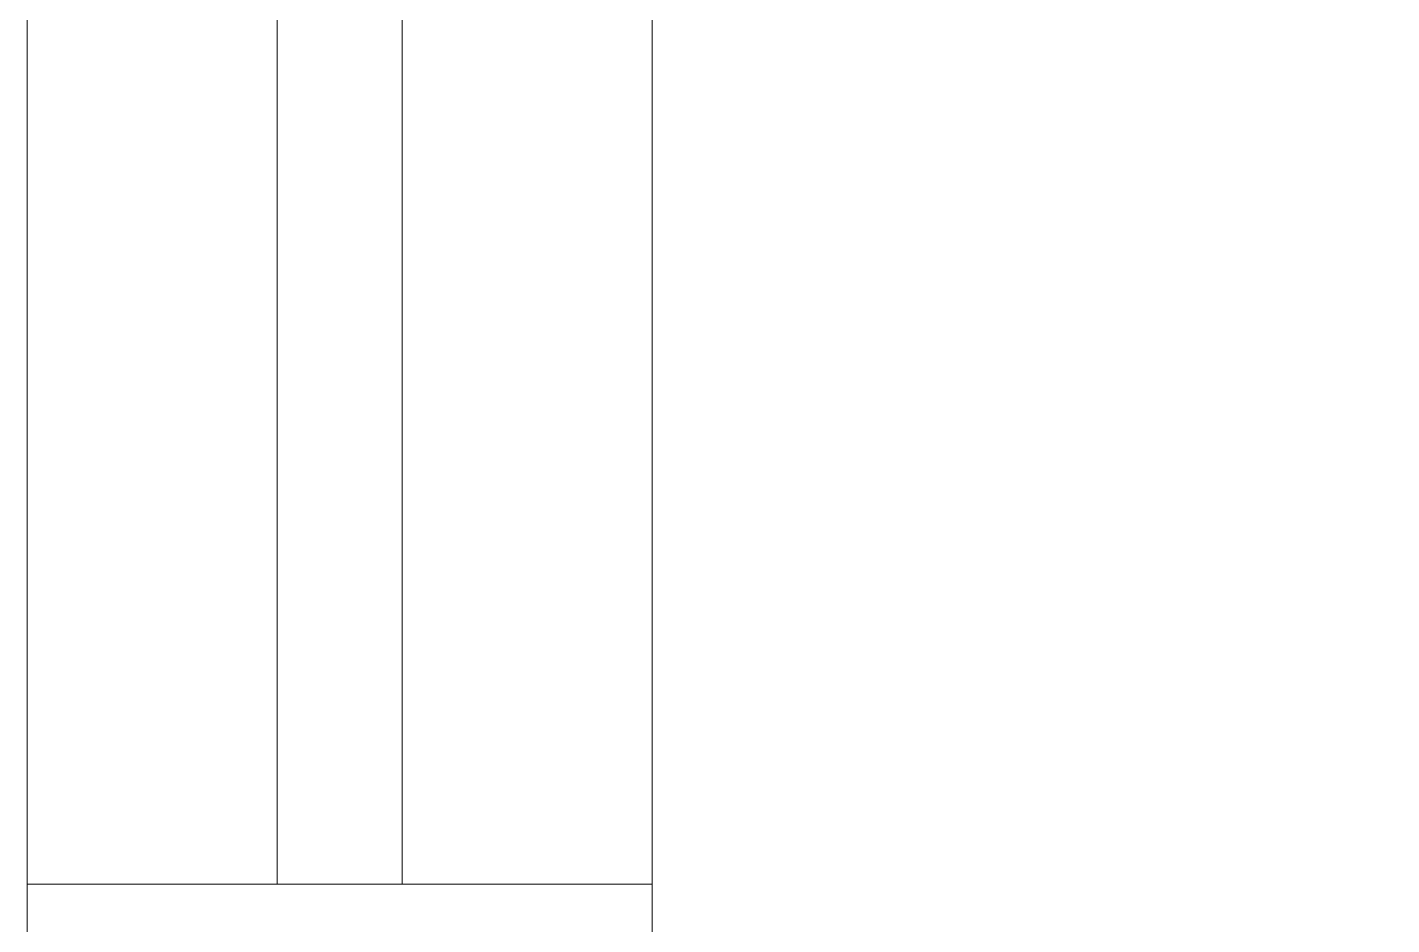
# Model space of a CAD drawing. Header units: millimetres. Extents: x 206 to 837, y 40 to 323.
# Drawn here: x 689.484 to 689.8116, y 267.7496 to 267.9651 of the extents above; entities that cross this region are included whole.
import ezdxf

# ---------------------------------------------------------------- set-up
doc = ezdxf.new("R2010")
doc.units = ezdxf.units.MM
doc.linetypes.add('HIDDEN2', pattern=[4.7625, 3.175, -1.5875])
doc.layers.add('I-ARQ', color=8, linetype='Continuous', lineweight=0)

msp = doc.modelspace()

# ---------------------------------------------------------------- linework, layer by layer
at = {"layer": 'I-ARQ'}
for p, q in [((689.48403, 268.25932), (689.48403, 263.62182)), ((689.48403, 268.25932), (689.48403, 267.59182)), ((689.63403, 268.25932), (689.63403, 267.59182)), ((689.63403, 268.25932), (689.63403, 267.55122))]:
    msp.add_line(p, q, dxfattribs=at)
at = {"layer": 'I-ARQ', "linetype": 'HIDDEN2'}
for p, q in [((689.54403, 268.25932), (689.54403, 267.75932)), ((689.57403, 267.75932), (689.57403, 268.25932)), ((689.48403, 267.75932), (689.63403, 267.75932))]:
    msp.add_line(p, q, dxfattribs=at)
at = {"layer": 'I-ARQ'}
msp.add_arc((690.39562, 267.44149), 0.60159, 90.15105, 180.02584, dxfattribs=at)

doc.saveas('drawing.dxf')
